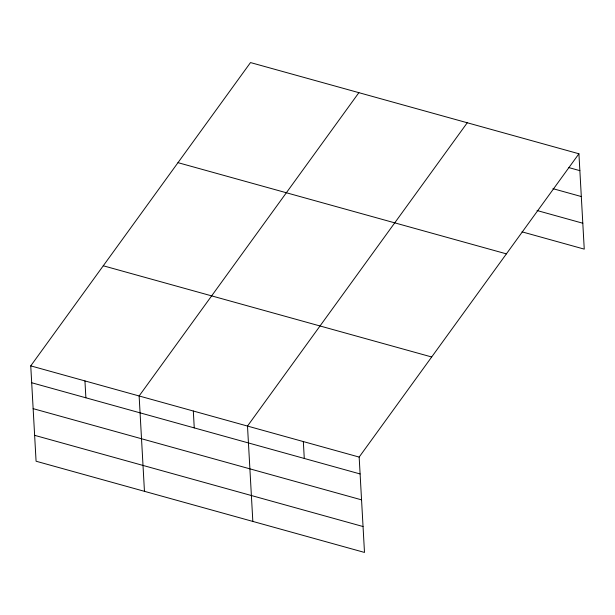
<?xml version="1.0" encoding="UTF-8"?>
<svg xmlns="http://www.w3.org/2000/svg" width="615" height="615" viewBox="0 0 615 615"><rect width="100%" height="100%" fill="white"/><g stroke="black" fill="none" stroke-linecap="round" stroke-linejoin="round"><path stroke-width="0.92" d="M578.923 153.773L359.16 457.076L364.495 552.431L36.077 461.227L30.75 365.871L250.505 62.569L578.923 153.773L584.25 249.129L522.012 231.84M358.883 92.665L139.128 395.968L144.456 491.324M467.262 122.762L247.499 426.064L252.834 521.42M568.883 167.603L579.86 170.655M552.939 188.667L581.313 196.546M537.041 210.522L582.805 223.23M177.989 162.66L506.399 253.864M103.266 265.78L431.684 356.984M30.75 365.871L359.16 457.076M31.696 382.753L360.106 473.957M33.141 408.652L361.559 499.857M34.632 435.335L363.05 526.532M303.333 441.57L304.279 458.452M193.318 411.02L194.255 427.902M84.939 380.923L85.885 397.805"/></g></svg>
